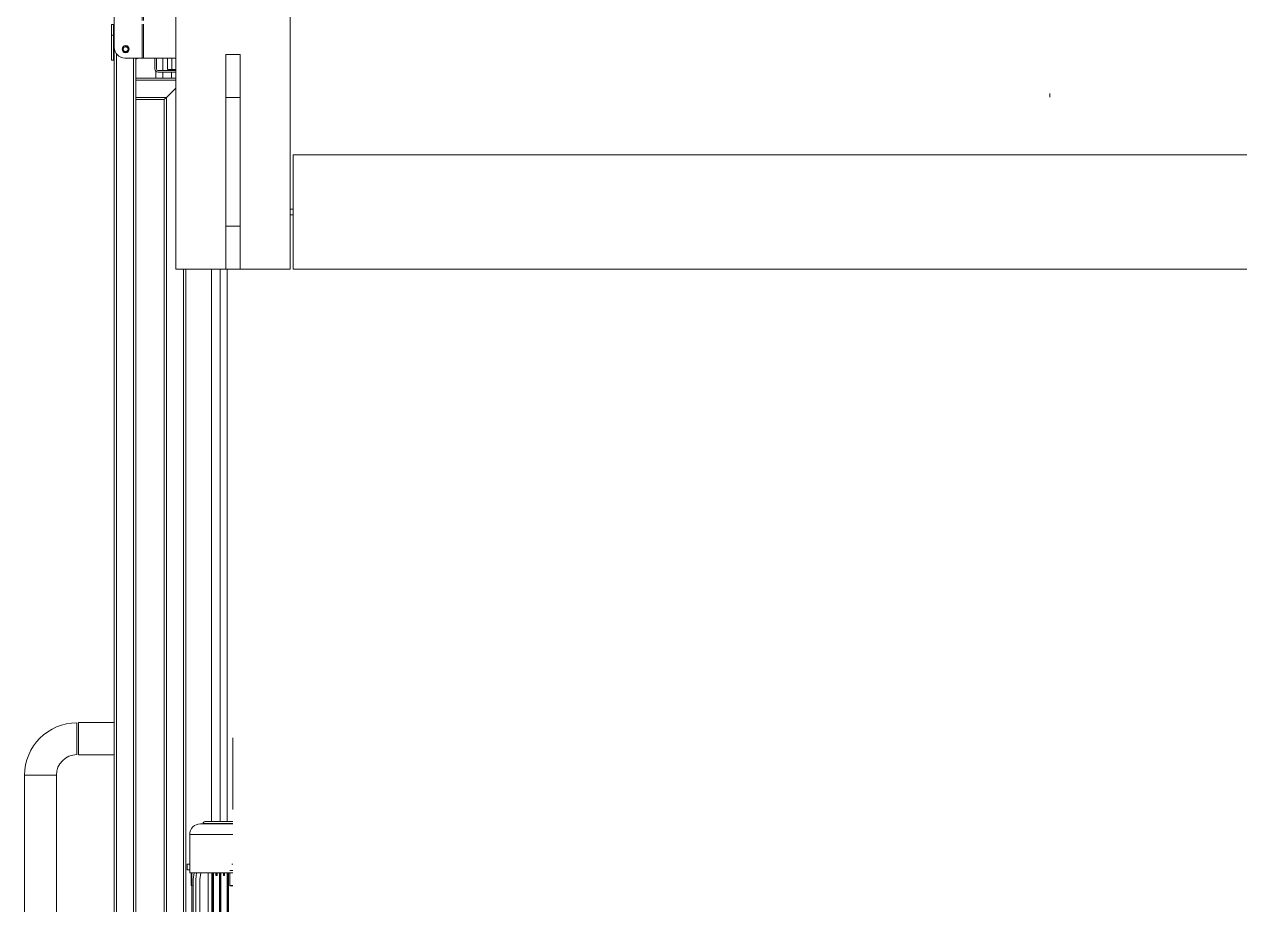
# Model space of a CAD drawing. Header units: millimetres. Extents: x 2179 to 48742, y 3478 to 161002.
# Drawn here: x 22200 to 23898, y 138770 to 140000 of the extents above; entities that cross this region are included whole.
import ezdxf

# ---------------------------------------------------------------- set-up
doc = ezdxf.new("R2010")
doc.units = ezdxf.units.MM
doc.layers.add('0-1', color=7, linetype='Continuous', lineweight=9)
doc.layers.add('2966-1_navrh dispozice stroju-HK_02_dwg-1', color=7, linetype='Continuous', lineweight=9, true_color=0x919191)

# ---------------------------------------------------------------- blocks, each defined once
blk = doc.blocks.new('2966-1_navrh dispozice stroju-HK_02_dwg_SE3152-903207-1NP _ stroje')
at = {"layer": '0-1'}
for p, q in [((-1697.5, -57.7), (-1697.5, -61.7)), ((-1689.5, -57.7), (-1689.5, -61.7)), ((-1697.5, -1497.7), (-1697.5, -1493.7)), ((-1689.5, -1497.7), (-1689.5, -1493.7))]:
    blk.add_line(p, q, dxfattribs=at)
at = {"layer": '0-1', "flags": 128}
blk.add_lwpolyline([(-1773.5, -1493.7), (-1773.5, -61.7), (-1613.5, -61.7), (-1613.5, -1493.7)], close=True, dxfattribs=at)
blk = doc.blocks.new('2966-1_navrh dispozice stroju-HK_02_dwg_SE3155-903339-1NP _ stroje')
at = {"layer": '0-1'}
for p, q in [((-1853.5, -1587.7), (-1853.5, -1567.7)), ((-1673.5, -1587.7), (-1673.5, -1567.7))]:
    blk.add_line(p, q, dxfattribs=at)
at = {"layer": '0-1', "flags": 128}
blk.add_lwpolyline([(-1613.5, -1567.7), (-1613.5, -1587.7), (-1673.5, -1587.7), (-1853.5, -1587.7), (-1913.5, -1587.7), (-1913.5, -1567.7), (-1853.5, -1567.7), (-1673.5, -1567.7)], close=True, dxfattribs=at)
blk = doc.blocks.new('2966-1_navrh dispozice stroju-HK_02_dwg_SE3148-903343-1NP _ stroje')
at = {"layer": '0-1'}
for p, q in [((-1613.5, -1567.7), (-1613.5, -1497.7)), ((-1613.5, -1657.7), (-1613.5, -1587.7))]:
    blk.add_line(p, q, dxfattribs=at)
blk = doc.blocks.new('2966-1_navrh dispozice stroju-HK_02_dwg_SE3147-903344-1NP _ stroje')
at = {"layer": '0-1', "flags": 128}
blk.add_lwpolyline([(-1613.5, -1657.7), (-5453.5, -1657.7), (-5453.5, -1497.7), (-1613.5, -1497.7)], dxfattribs=at)
blk.add_blockref('2966-1_navrh dispozice stroju-HK_02_dwg_SE3148-903343-1NP _ stroje', (0, 0))
blk = doc.blocks.new('2966-1_navrh dispozice stroju-HK_02_dwg_SE3017-903377-1NP _ stroje')
at = {"layer": '0-1'}
for p, q in [((-1908.5, -1675.7), (-1891, -1675.7)), ((-1889, -1675.7), (-1880.6, -1675.7))]:
    blk.add_line(p, q, dxfattribs=at)
blk = doc.blocks.new('2966-1_navrh dispozice stroju-HK_02_dwg_SE3018-903378-1NP _ stroje')
at = {"layer": '0-1'}
for p, q in [((-1892.5, -1663.7), (-1891, -1663.7)), ((-1889, -1663.7), (-1880.6, -1663.7))]:
    blk.add_line(p, q, dxfattribs=at)
blk = doc.blocks.new('2966-1_navrh dispozice stroju-HK_02_dwg_SE3019-903379-1NP _ stroje')
at = {"layer": '0-1'}
blk.add_line((-1613.5, -1607.7), (-841.5, -1607.7), dxfattribs=at)
blk = doc.blocks.new('2966-1_navrh dispozice stroju-HK_02_dwg_SE3020-903380-1NP _ stroje')
at = {"layer": '0-1'}
blk.add_line((-1613.5, -1595.7), (-841.5, -1595.7), dxfattribs=at)
blk = doc.blocks.new('2966-1_navrh dispozice stroju-HK_02_dwg_SE3021-903381-1NP _ stroje')
at = {"layer": '0-1'}
for p, q in [((-1613.5, -1585.7), (-841.5, -1585.7)), ((-625, -1585.7), (-605.5, -1585.7)), ((-469, -1585.7), (-388.5, -1585.7))]:
    blk.add_line(p, q, dxfattribs=at)
blk = doc.blocks.new('2966-1_navrh dispozice stroju-HK_02_dwg_SE3022-903382-1NP _ stroje')
at = {"layer": '0-1'}
blk.add_line((-1890.6, -1685.7), (-1880.6, -1685.7), dxfattribs=at)
blk = doc.blocks.new('2966-1_navrh dispozice stroju-HK_02_dwg_SE3016-903383-1NP _ stroje')
for name in ['2966-1_navrh dispozice stroju-HK_02_dwg_SE3020-903380-1NP _ stroje', '2966-1_navrh dispozice stroju-HK_02_dwg_SE3021-903381-1NP _ stroje', '2966-1_navrh dispozice stroju-HK_02_dwg_SE3019-903379-1NP _ stroje', '2966-1_navrh dispozice stroju-HK_02_dwg_SE3018-903378-1NP _ stroje', '2966-1_navrh dispozice stroju-HK_02_dwg_SE3017-903377-1NP _ stroje', '2966-1_navrh dispozice stroju-HK_02_dwg_SE3022-903382-1NP _ stroje']:
    blk.add_blockref(name, (0, 0))
blk = doc.blocks.new('2966-1_navrh dispozice stroju-HK_02_dwg_SE2374-903659-1NP _ stroje')
at = {"layer": '0-1', "flags": 128}
blk.add_lwpolyline([(-1908.5, -1669.2), (-1892.5, -1669.2), (-1892.5, -1663.2), (-1908.5, -1663.2)], dxfattribs=at)
blk = doc.blocks.new('2966-1_navrh dispozice stroju-HK_02_dwg_SE2373-903660-1NP _ stroje')
at = {"layer": '0-1', "flags": 128}
blk.add_lwpolyline([(-1892.5, -1657.7), (-1892.5, -1663.2), (-1908.5, -1663.2)], dxfattribs=at)
blk = doc.blocks.new('2966-1_navrh dispozice stroju-HK_02_dwg_SE2346-903687-1NP _ stroje')
at = {"layer": '0-1'}
for p, q in [((-1891, -1657.7), (-1891, -1682.3)), ((-1889, -1657.7), (-1889, -1682.3)), ((-1893.4, -1684.7), (-1908.5, -1684.7)), ((-1893.4, -1686.7), (-1908.5, -1686.7))]:
    blk.add_line(p, q, dxfattribs=at)
for radius, end in [(2.41, 360), (4.41, 0)]:
    blk.add_arc((-1893.4, -1682.3), radius, 270, end, dxfattribs=at)
blk = doc.blocks.new('2966-1_navrh dispozice stroju-HK_02_dwg_SE2343-903690-1NP _ stroje')
at = {"layer": '0-1'}
blk.add_circle((-1921, -1727.7), 3.32, dxfattribs=at)
blk.add_arc((-1921, -1727.7), 4, 255, 195, dxfattribs=at)
blk = doc.blocks.new('2966-1_navrh dispozice stroju-HK_02_dwg_SE2340-903692-1NP _ stroje')
at = {"layer": '0-1'}
for p, q in [((-2008.5, -1702.8), (-1961, -1702.8)), ((-1956, -1702.8), (-1908.5, -1702.8))]:
    blk.add_line(p, q, dxfattribs=at)
blk = doc.blocks.new('2966-1_navrh dispozice stroju-HK_02_dwg_SE2341-903693-1NP _ stroje')
at = {"layer": '0-1'}
for p, q in [((-2008.5, -1704.7), (-1961, -1704.7)), ((-1956, -1704.7), (-1908.5, -1704.7))]:
    blk.add_line(p, q, dxfattribs=at)
blk = doc.blocks.new('2966-1_navrh dispozice stroju-HK_02_dwg_SE2339-903694-1NP _ stroje')
at = {"layer": '0-1'}
blk.add_line((-1993.5, -1743.7), (-1923.5, -1743.7), dxfattribs=at)
at = {"layer": '0-1', "flags": 128}
for points in [[(-2008.5, -1657.7), (-2008.5, -1702.8), (-2008.5, -1704.7), (-2008.5, -1728.7)], [(-1908.5, -1657.7), (-1908.5, -1702.8), (-1908.5, -1704.7), (-1908.5, -1728.7)]]:
    blk.add_lwpolyline(points, dxfattribs=at)
at = {"layer": '0-1'}
for centre in [(-1996, -1727.7), (-1921, -1727.7)]:
    blk.add_circle(centre, 5, dxfattribs=at)
for centre, start, end in [((-1993.5, -1728.7), 180, 270), ((-1923.5, -1728.7), 270, 0)]:
    blk.add_arc(centre, 15, start, end, dxfattribs=at)
for name in ['2966-1_navrh dispozice stroju-HK_02_dwg_SE2340-903692-1NP _ stroje', '2966-1_navrh dispozice stroju-HK_02_dwg_SE2341-903693-1NP _ stroje']:
    blk.add_blockref(name, (0, 0))
blk = doc.blocks.new('2966-1_navrh dispozice stroju-HK_02_dwg_SE2337-903696-1NP _ stroje')
at = {"layer": '0-1'}
for p, q in [((-1880.6, -1713.7), (-1880.6, -1657.7)), ((-1877.6, -1657.7), (-1877.6, -1713.7)), ((-1853.6, -1713.7), (-1853.6, -1670.7))]:
    blk.add_line(p, q, dxfattribs=at)
at = {"layer": '0-1', "flags": 128}
blk.add_lwpolyline([(-1866.6, -1657.7), (-1853.6, -1670.7), (-1850.6, -1673.7), (-1850.6, -1713.7)], dxfattribs=at)
blk = doc.blocks.new('2966-1_navrh dispozice stroju-HK_02_dwg_SE2333-903700-1NP _ stroje')
at = {"layer": '0-1'}
blk.add_line((-1853.6, -1670.7), (-1866.6, -1657.7), dxfattribs=at)
at = {"layer": '0-1', "flags": 128}
for points in [[(772.4, -1670.7), (769.4, -1673.7), (-1850.6, -1673.7), (-1853.6, -1670.7), (772.4, -1670.7), (796.4, -1646.7)], [(-1613.5, -1643.7), (799.4, -1643.7), (796.4, -1646.7), (-1613.5, -1646.7)]]:
    blk.add_lwpolyline(points, dxfattribs=at)
blk = doc.blocks.new('2966-1_navrh dispozice stroju-HK_02_dwg_SE2329-903704-1NP _ stroje')
at = {"layer": '0-1', "flags": 128}
blk.add_lwpolyline([(-1920.6, -1743.7), (-1905.6, -1743.7), (-1905.6, -1744.7), (-1930.6, -1744.7), (-1930.6, -1743.7)], dxfattribs=at)
blk = doc.blocks.new('2966-1_navrh dispozice stroju-HK_02_dwg_SE2328-903705-1NP _ stroje')
at = {"layer": '0-1', "flags": 128}
blk.add_lwpolyline([(-1940.6, -1744.7), (-1955.6, -1744.7), (-1955.6, -1747.7), (-1940.6, -1747.7), (-1940.6, -1744.7), (-1905.6, -1744.7), (-1905.6, -1747.7), (-1940.6, -1747.7)], dxfattribs=at)
blk = doc.blocks.new('2966-1_navrh dispozice stroju-HK_02_dwg_SE2327-903706-1NP _ stroje')
at = {"layer": '0-1', "flags": 128}
blk.add_lwpolyline([(-174.9, -1869.2), (-174.9, -1824.2), (-906.3, -1824.2), (-906.3, -1869.2)], close=True, dxfattribs=at)
blk = doc.blocks.new('2966-1_navrh dispozice stroju-HK_02_dwg_SE2326-903707-1NP _ stroje')
at = {"layer": '0-1'}
blk.add_line((-935, -1795.7), (-979.5, -1795.7), dxfattribs=at)
for radius in [73.2, 28.8]:
    blk.add_arc((-906.3, -1795.7), radius, 180, 270, dxfattribs=at)
blk = doc.blocks.new('2966-1_navrh dispozice stroju-HK_02_dwg_SE2324-903709-1NP _ stroje')
at = {"layer": '0-1'}
blk.add_line((-1920.6, -1743.7), (-1920.6, -1743.5), dxfattribs=at)
blk = doc.blocks.new('2966-1_navrh dispozice stroju-HK_02_dwg_SE2323-903710-1NP _ stroje')
at = {"layer": '0-1'}
blk.add_line((-1908.5, -1709.3), (-1907, -1713.7), dxfattribs=at)
blk = doc.blocks.new('2966-1_navrh dispozice stroju-HK_02_dwg_SE2320-903713-1NP _ stroje')
at = {"layer": '0-1', "flags": 128}
blk.add_lwpolyline([(-934.8, -1743.7), (-934.8, -1793.7), (-979.8, -1793.7), (-979.8, -1743.7)], dxfattribs=at)
blk = doc.blocks.new('2966-1_navrh dispozice stroju-HK_02_dwg_SE2318-903715-1NP _ stroje')
at = {"layer": '0-1'}
for p, q in [((-1908.5, -1713.7), (831.5, -1713.7)), ((831.5, -1716.7), (-1908.5, -1716.7)), ((-1914.5, -1740.7), (837.5, -1740.7)), ((824.4, -1743.7), (-1905.6, -1743.7))]:
    blk.add_line(p, q, dxfattribs=at)
blk = doc.blocks.new('2966-1_navrh dispozice stroju-HK_02_dwg__POLYLINE_5_-904020-1NP _ stroje')
at = {"layer": '0-1', "flags": 128}
blk.add_lwpolyline([(-766.3, -1599.9), (-766.2, -1600.9), (-766.2, -1600.7)], dxfattribs=at)
blk = doc.blocks.new('2966-1_navrh dispozice stroju-HK_02_dwg_SE1579-904021-1NP _ stroje')
at = {"layer": '0-1'}
for p, q in [((-773, -1582.2), (-773, -1577.7)), ((-767, -1589.6), (-770, -1589.6)), ((-770, -1590.9), (-767, -1590.9)), ((-760.5, -1585.6), (-760.5, -1584.3)), ((-760.5, -1596.1), (-760.5, -1594.8)), ((-674.5, -1585.6), (-674.5, -1584.3)), ((-674.5, -1596.1), (-674.5, -1594.8)), ((-664.8, -1584), (-664.8, -1582.2)), ((-664.8, -1594.5), (-664.8, -1586)), ((-664, -1585.7), (-664, -1584.3)), ((-664, -1596.2), (-664, -1594.8)), ((-663, -1584.1), (-663, -1582.2)), ((-663, -1594.6), (-663, -1585.9)), ((-767, -1600.1), (-770, -1600.1)), ((-766.2, -1601.6), (-766.2, -1600.7)), ((-760.5, -1606.6), (-760.5, -1605.3)), ((-674.5, -1606.6), (-674.5, -1605.3)), ((-663, -1621.6), (-663, -1619)), ((-663, -1625.8), (-663, -1624.8)), ((-662, -1625.7), (-661.7, -1625.7))]:
    blk.add_line(p, q, dxfattribs=at)
at = {"layer": '0-1', "flags": 128}
for points in [[(-662, -1577.7), (-662, -1582.2), (-662, -1605.9), (-662, -1606.9)], [(-751.6, -1582.2), (-752, -1582.2), (-770, -1582.2)], [(-770, -1584), (-664.8, -1584), (-663, -1584.1), (-662.5, -1584.1), (-664, -1584.3), (-674.5, -1584.3), (-760.5, -1584.3), (-770, -1584.3)], [(-770, -1585.7), (-760.5, -1585.6), (-674.5, -1585.6), (-664, -1585.7), (-662.3, -1585.9), (-663, -1585.9), (-664.8, -1586), (-770, -1586)], [(-770, -1589.4), (-766.3, -1589.4), (-767, -1589.6), (-767, -1590.9), (-766.2, -1591.1), (-770, -1591.1)], [(-770, -1594.5), (-664.8, -1594.5), (-663, -1594.6), (-662.4, -1594.6), (-664, -1594.8), (-674.5, -1594.8), (-760.5, -1594.8), (-770, -1594.8)], [(-770, -1596.2), (-760.5, -1596.1), (-674.5, -1596.1), (-664, -1596.2), (-662.1, -1596.4), (-663, -1596.4), (-664.8, -1596.5), (-770, -1596.5)], [(-662, -1582.2), (-683, -1582.2), (-683.4, -1582.2)], [(-770, -1605), (-664.8, -1605), (-664.8, -1596.5)], [(-770, -1599.9), (-766.3, -1599.9), (-767, -1600.1), (-767, -1601.4)], [(-770, -1601.4), (-767, -1601.4), (-766.2, -1601.6), (-770, -1601.6)], [(-664, -1606.7), (-664, -1605.3), (-674.5, -1605.3), (-760.5, -1605.3), (-770, -1605.3)], [(-662, -1606.9), (-664, -1606.7), (-674.5, -1606.6), (-760.5, -1606.6), (-770, -1606.7)], [(-663, -1607), (-663, -1614.6), (-662, -1614.6), (-662, -1615.5), (-664, -1622.6), (-674.5, -1624.1), (-760.5, -1624.1), (-770, -1622.7)], [(-770, -1612.2), (-664.8, -1612.2), (-664.8, -1607.1), (-770, -1607.1)], [(-662, -1614.6), (-662, -1607), (-663, -1607), (-664.8, -1607.1)], [(-663, -1596.4), (-663, -1605.1), (-662.2, -1605.1), (-664, -1605.3)], [(-663.5, -1621), (-663, -1621.6), (-662.1, -1621.6), (-664, -1628.3), (-674.5, -1629.8), (-760.5, -1629.8), (-770, -1628.5)], [(-663.2, -1625.6), (-663, -1625.8), (-662.3, -1625.8), (-664, -1631.9), (-674.5, -1633.3), (-760.5, -1633.3), (-770, -1632)], [(-751.9, -1633.3), (-752, -1635), (-683, -1635), (-683, -1636.2), (-662, -1636.2), (-662, -1635), (-662, -1626.8)], [(-662.6, -1626.8), (-662, -1626.8), (-662, -1615.5)], [(-770, -1635), (-752, -1635), (-752, -1636.2), (-770, -1636.2)], [(-683.1, -1633.3), (-683, -1635), (-662, -1635)]]:
    blk.add_lwpolyline(points, dxfattribs=at)
at = {"layer": '0-1'}
blk.add_arc((-467.9, -1468.9), 243.5, 216.0527, 216.7466, dxfattribs=at)
for points, degree, knots in [([(-752, -1577.7), (-752, -1578.5), (-752, -1580), (-752, -1581.5), (-752, -1582.2)], 3, [0, 0, 0, 0, 0.5, 1, 1, 1, 1]), ([(-751.6, -1577.7), (-751.6, -1578.5), (-751.6, -1580), (-751.6, -1581.5), (-751.6, -1582.2)], 3, [0, 0, 0, 0, 0.5, 1, 1, 1, 1]), ([(-683.4, -1582.2), (-683.4, -1581.5), (-683.4, -1580), (-683.4, -1578.5), (-683.4, -1577.7)], 3, [0, 0, 0, 0, 0.5, 1, 1, 1, 1]), ([(-683, -1582.2), (-683, -1581.5), (-683, -1580), (-683, -1578.5), (-683, -1577.7)], 3, [0, 0, 0, 0, 0.5, 1, 1, 1, 1]), ([(-662.4, -1594.6), (-662.3, -1594.9), (-662.2, -1595.5), (-662.2, -1596.1), (-662.1, -1596.4)], 3, [0, 0, 0, 0, 0.5, 1, 1, 1, 1]), ([(-664.8, -1605), (-664.4, -1605), (-663.9, -1605), (-663.3, -1605.1), (-663, -1605.1)], 2, [0, 0, 0, 0.375, 0.625, 1, 1, 1])]:
    blk.add_open_spline(points, degree=degree, knots=knots, dxfattribs=at)
for points in [[(-766.3, -1589.4), (-766.3, -1589.7), (-766.3, -1590.3), (-766.3, -1590.8), (-766.2, -1591.1)], [(-662.5, -1584.1), (-662.4, -1584.4), (-662.4, -1585), (-662.3, -1585.6), (-662.3, -1585.9)], [(-662.2, -1605.1), (-662.2, -1605.2), (-662.1, -1605.5), (-662, -1605.8), (-662, -1605.9)]]:
    blk.add_open_spline(points, degree=3, dxfattribs=at)
blk.add_blockref('2966-1_navrh dispozice stroju-HK_02_dwg__POLYLINE_5_-904020-1NP _ stroje', (0, 0))
blk = doc.blocks.new('2966-1_navrh dispozice stroju-HK_02_dwg_SE1576-904024-1NP _ stroje')
at = {"layer": '0-1'}
for p, q in [((-782, -1579.2), (-782, -1577.7)), ((-773.3, -1579.2), (-773.3, -1577.7))]:
    blk.add_line(p, q, dxfattribs=at)
blk = doc.blocks.new('2966-1_navrh dispozice stroju-HK_02_dwg_SE1575-904025-1NP _ stroje')
at = {"layer": '0-1'}
for p, q in [((-841.5, -1577.7), (-841.5, -1616.7)), ((-838.4, -1623.2), (-838.4, -1577.7))]:
    blk.add_line(p, q, dxfattribs=at)
at = {"layer": '0-1', "flags": 128}
for points in [[(-838.4, -1619.5), (-838.8, -1619.5), (-838.8, -1577.7)], [(-823.5, -1577.7), (-823.5, -1638.1), (-770, -1638.1), (-770, -1577.7)]]:
    blk.add_lwpolyline(points, dxfattribs=at)
at = {"layer": '0-1'}
for centre, radius in [((-838.8, -1616.7), 2.75), ((-823.5, -1623.2), 14.9)]:
    blk.add_arc(centre, radius, 180, 270, dxfattribs=at)
blk = doc.blocks.new('2966-1_navrh dispozice stroju-HK_02_dwg_SE1574-904026-1NP _ stroje')
at = {"layer": '0-1', "flags": 128}
blk.add_lwpolyline([(-774, -1638.1), (-774, -1641.6), (-782, -1641.6), (-782, -1638.1)], close=True, dxfattribs=at)
blk = doc.blocks.new('2966-1_navrh dispozice stroju-HK_02_dwg-876232-1NP _ stroje')
at = {"layer": '0-1'}
blk.add_line((-64118.6, 47015.7), (-64114.3, 47013.1), dxfattribs=at)
at = {"layer": '0-1', "flags": 128}
blk.add_lwpolyline([(-63849.2, 45521.9), (-63856, 45526), (-63928, 45569.2), (-63934.9, 45573.4)], dxfattribs=at)
at = {"rotation": 328.989640494807}
for name in ['2966-1_navrh dispozice stroju-HK_02_dwg_SE3016-903383-1NP _ stroje', '2966-1_navrh dispozice stroju-HK_02_dwg_SE3147-903344-1NP _ stroje', '2966-1_navrh dispozice stroju-HK_02_dwg_SE3152-903207-1NP _ stroje', '2966-1_navrh dispozice stroju-HK_02_dwg_SE3155-903339-1NP _ stroje', '2966-1_navrh dispozice stroju-HK_02_dwg_SE2339-903694-1NP _ stroje', '2966-1_navrh dispozice stroju-HK_02_dwg_SE2346-903687-1NP _ stroje', '2966-1_navrh dispozice stroju-HK_02_dwg_SE2373-903660-1NP _ stroje', '2966-1_navrh dispozice stroju-HK_02_dwg_SE2374-903659-1NP _ stroje', '2966-1_navrh dispozice stroju-HK_02_dwg_SE2337-903696-1NP _ stroje', '2966-1_navrh dispozice stroju-HK_02_dwg_SE2333-903700-1NP _ stroje', '2966-1_navrh dispozice stroju-HK_02_dwg_SE2328-903705-1NP _ stroje', '2966-1_navrh dispozice stroju-HK_02_dwg_SE2343-903690-1NP _ stroje', '2966-1_navrh dispozice stroju-HK_02_dwg_SE2318-903715-1NP _ stroje', '2966-1_navrh dispozice stroju-HK_02_dwg_SE2323-903710-1NP _ stroje', '2966-1_navrh dispozice stroju-HK_02_dwg_SE2329-903704-1NP _ stroje', '2966-1_navrh dispozice stroju-HK_02_dwg_SE2324-903709-1NP _ stroje', '2966-1_navrh dispozice stroju-HK_02_dwg_SE1575-904025-1NP _ stroje', '2966-1_navrh dispozice stroju-HK_02_dwg_SE1576-904024-1NP _ stroje', '2966-1_navrh dispozice stroju-HK_02_dwg_SE1579-904021-1NP _ stroje', '2966-1_navrh dispozice stroju-HK_02_dwg_SE2320-903713-1NP _ stroje', '2966-1_navrh dispozice stroju-HK_02_dwg_SE1574-904026-1NP _ stroje', '2966-1_navrh dispozice stroju-HK_02_dwg_SE2326-903707-1NP _ stroje', '2966-1_navrh dispozice stroju-HK_02_dwg_SE2327-903706-1NP _ stroje']:
    blk.add_blockref(name, (-62300.5, 46431.8), dxfattribs=at)

msp = doc.modelspace()

# ---------------------------------------------------------------- block references
at = {"layer": '2966-1_navrh dispozice stroju-HK_02_dwg-1', "rotation": 301.0103595051887}
msp.add_blockref('2966-1_navrh dispozice stroju-HK_02_dwg-876232-1NP _ stroje', (16370.5, 60726.8), dxfattribs=at)

doc.saveas('drawing.dxf')
